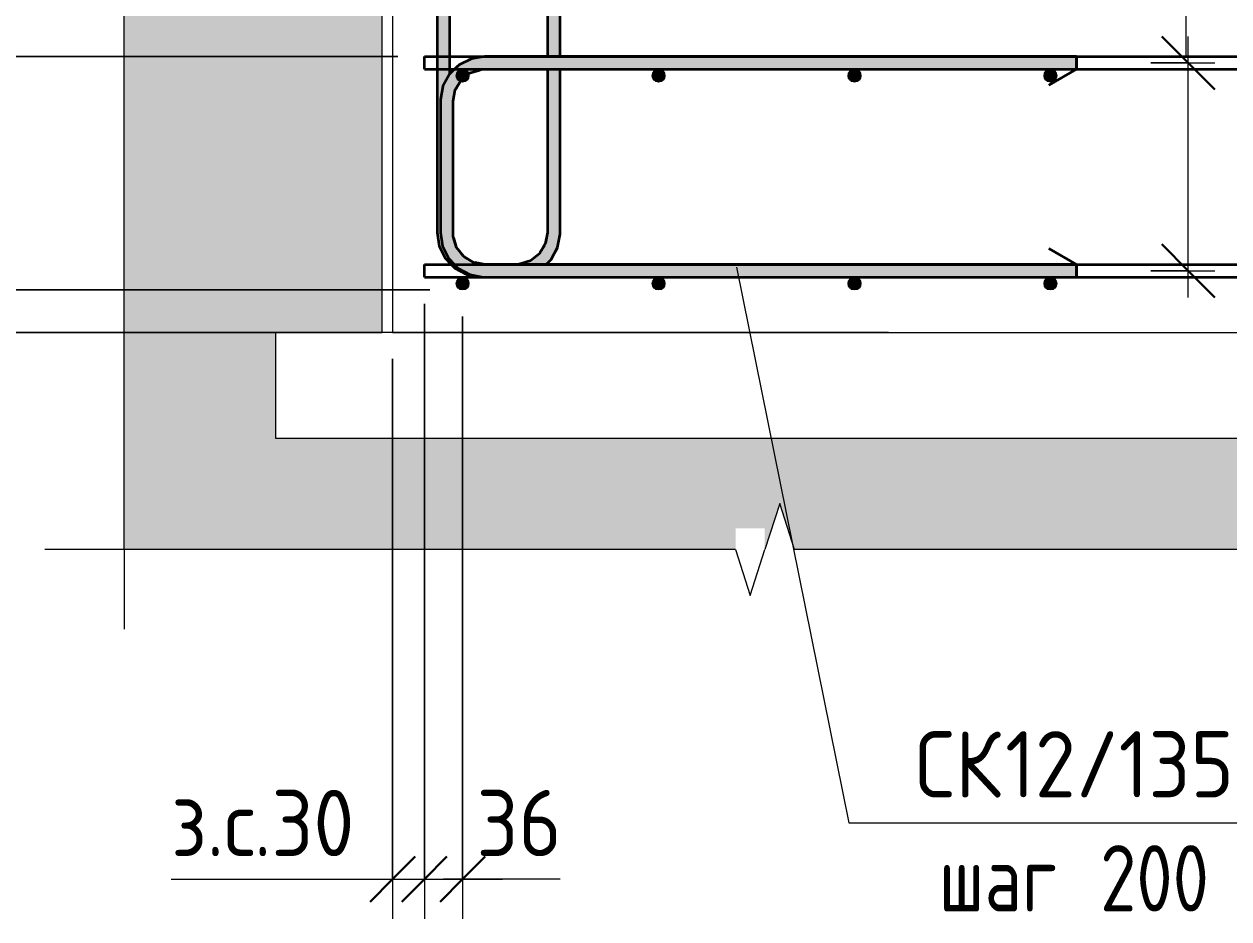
# Model space of a CAD drawing. Header units: millimetres. Extents: x 67134 to 121662, y -4758 to 13821.
# Drawn here: x 109571 to 110707, y -3803 to -2959 of the extents above; entities that cross this region are included whole.
import ezdxf

# ---------------------------------------------------------------- set-up
doc = ezdxf.new("R2010")
doc.units = ezdxf.units.MM
for name, color, linetype, lineweight in [('AA_Dim', 7, 'Continuous', 9), ('AA_Dim-25', 7, 'Continuous', 9), ('AA_Linii', 7, 'Continuous', 9), ('AA_Oformlenie', 7, 'Continuous', 9), ('AA_Vinoska', 7, 'Continuous', 9), ('AA_Visotnaya otmetka', 7, 'Continuous', 9), ('KR_Armatura', 7, 'Continuous', 20), ('KR_Armatura_Tonkie', 7, 'Continuous', 20), ('KR_Fundament', 7, 'Continuous', 20)]:
    doc.layers.add(name, color=color, linetype=linetype, lineweight=lineweight)
doc.styles.add('ISOCPEUR_7', font='isocpeur.ttf', dxfattribs={"width": 0.9, "height": 62.5})
doc.styles.add('ISOCPEUR_8', font='isocpeur.ttf', dxfattribs={"width": 0.8, "height": 62.5})
doc.dimstyles.new('00_Точн_3_знака__прозр__2', dxfattribs={"dimscale": 304.8, "dimtxt": 62.248823, "dimasz": 0.139436, "dimexe": 0.123031, "dimexo": 0.082021, "dimgap": 0.008202, "dimtad": 1, "dimdec": 3, "dimrnd": 0.001, "dimdsep": 46, "dimtxsty": 'ISOCPEUR_7', "dimblk1": 'OBLIQUE', "dimblk2": 'OBLIQUE', "dimsah": 1, "dimcen": 0.09, "dimdle": 0.123031, "dimazin": 0, "dimtfac": 1, "dimtdec": 4, "dimtix": 1, "dimtmove": 1, "dimatfit": 3, "dimfxl": 1, "dimtvp": 1, "dimtolj": 1, "dimtzin": 0, "dimlwd": 18, "dimlwe": 18, "dimarcsym": 2})
doc.dimstyles.new('00_Точн_3_знака__прозр__3', dxfattribs={"dimscale": 304.8, "dimtxt": 62.248823, "dimasz": 0.139436, "dimexe": 0.123031, "dimexo": 0.082021, "dimgap": 0.008202, "dimtad": 1, "dimdec": 3, "dimrnd": 0.001, "dimdsep": 46, "dimtxsty": 'ISOCPEUR_7', "dimblk1": 'OBLIQUE', "dimblk2": 'OBLIQUE', "dimsah": 1, "dimcen": 0.09, "dimdle": 0.123031, "dimazin": 0, "dimtfac": 1, "dimtdec": 4, "dimtix": 1, "dimtmove": 0, "dimatfit": 3, "dimfxl": 1, "dimtvp": 1, "dimtolj": 1, "dimtzin": 0, "dimlwd": 18, "dimlwe": 18, "dimarcsym": 2})
doc.dimstyles.new('10_Раскладка_арматуры_с_засечками_1', dxfattribs={"dimscale": 304.8, "dimtxt": 0.18, "dimasz": 0.164042, "dimexe": 0.082021, "dimexo": 0, "dimgap": 0, "dimtad": 1, "dimdec": 3, "dimrnd": 0.001, "dimdsep": 46, "dimtxsty": 'ISOCPEUR_7', "dimblk1": 'OBLIQUE', "dimblk2": 'OBLIQUE', "dimsah": 1, "dimcen": 0.09, "dimdle": 0.082021, "dimazin": 0, "dimtfac": 1, "dimtdec": 4, "dimtix": 1, "dimtmove": 0, "dimatfit": 3, "dimfxl": 1, "dimtvp": 1, "dimtolj": 1, "dimtzin": 0, "dimlwd": 18, "dimlwe": 18, "dimarcsym": 2})

# ---------------------------------------------------------------- blocks, each defined once
blk = doc.blocks.new('350_Стержень П торец СК-СГ _НесАрм_РабПлоск_ - 350_Стержень П торец СК-СГ _НесАрм_РабПлоск_-4075653-2-2 Армирование')
at = {"layer": 'KR_Armatura_Tonkie', "lineweight": 35}
for p, q in [((-11474, -2990), (-11533, -2990)), ((-10975, -2990), (-11462, -2990)), ((-10975, -3001.8), (-10975, -2990.2)), ((-10975, -2990.2), (-10975, -3001.8)), ((-11564.7, -3004.9), (-11566, -3006.2)), ((-11554.9, -3011.6), (-11547.3, -3005.7)), ((-11545.5, -3005), (-11538, -3002.7)), ((-11533, -3002), (-11474, -3002)), ((-11462, -3002), (-10975, -3002)), ((-10975, -3002), (-11001, -3017)), ((-11560.2, -3020), (-11556.3, -3013.5)), ((-11563, -3032), (-11561.3, -3022.5)), ((-11563, -3156), (-11563, -3032)), ((-11560, -3168.5), (-11562.3, -3161)), ((-11553.4, -3177.9), (-11559.3, -3170.3)), ((-11545, -3183.2), (-11551.5, -3179.3)), ((-10975, -3186), (-11001, -3171)), ((-11533, -3186), (-11542.5, -3184.3)), ((-11504, -3186), (-11533, -3186)), ((-10975, -3186), (-11474.7, -3186)), ((-10975, -3186.2), (-10975, -3197.8)), ((-10975, -3197.8), (-10975, -3186.2)), ((-11533, -3198), (-10975, -3198))]:
    blk.add_line(p, q, dxfattribs=at)
at = {"layer": 'KR_Armatura_Tonkie', "lineweight": 35, "flags": 128}
for points in [[(-11555.7, -2996.9), (-11557.2, -2997.7), (-11559.3, -2999.7)], [(-11544.8, -2991.8), (-11545.7, -2992), (-11548.4, -2993.3)]]:
    blk.add_lwpolyline(points, dxfattribs=at)
blk = doc.blocks.new('350_Стержень П торец СК-СГ _НесАрм_РабПлоск_ - 350_Стержень П торец СК-СГ _НесАрм_РабПлоск_-V5-2-2 Армирование')
at = {"layer": 'KR_Armatura_Tonkie', "lineweight": 35}
for points in [[(-11575, -3032), (-11563, -3032), (-11562, -3024.2), (-11558.7, -3016.6), (-11554.2, -3010.8), (-11548, -3006), (-11539.8, -3002.9), (-11533, -3001.8), (-11533, -2990), (-11543.9, -2991.4), (-11554, -2995.6), (-11562.7, -3002.3), (-11569.4, -3011), (-11573.6, -3021.1), (-11574.2, -3025.9)], [(-10975, -3002), (-10975, -2990), (-11533, -2990.2), (-11533, -3002), (-11415.2, -3002)], [(-11574.2, -3156), (-11563, -3156), (-11563.2, -3032), (-11575, -3032), (-11574.8, -3156)], [(-11533, -3198), (-11533, -3186), (-11540.8, -3185), (-11548.4, -3181.7), (-11554.2, -3177.2), (-11559, -3171), (-11562, -3163.8), (-11563.2, -3156), (-11575, -3156), (-11573.6, -3166.9), (-11569.4, -3177), (-11562.3, -3186), (-11554, -3192.4), (-11543.9, -3196.6), (-11539.1, -3197.2)], [(-11052.7, -3198), (-10975, -3197.8), (-10975, -3186), (-11533, -3186.2), (-11533, -3198), (-11415.2, -3198)]]:
    blk.add_hatch(color=256, dxfattribs=at).paths.add_polyline_path(points)
for p, q in [((-10975, -2990), (-11533, -2990)), ((-10975, -2990), (-10975, -3002)), ((-10975, -3001.8), (-10975, -2990.2)), ((-11533, -3002), (-10975, -3002)), ((-10975, -3002), (-11001, -3017)), ((-11575, -3032), (-11575, -3156)), ((-11563, -3156), (-11563, -3032)), ((-10975, -3186), (-11001, -3171)), ((-10975, -3186), (-11533, -3186)), ((-10975, -3186), (-10975, -3198)), ((-10975, -3197.8), (-10975, -3186.2)), ((-11533, -3198), (-10975, -3198))]:
    blk.add_line(p, q, dxfattribs=at)
at = {"layer": 'KR_Armatura_Tonkie', "lineweight": 35, "flags": 128}
for points in [[(-11533, -2990), (-11545.7, -2992), (-11557.2, -2997.7), (-11561.7, -3002)], [(-11561.7, -3002), (-11566.4, -3006.6), (-11572.5, -3017.9), (-11575, -3030.5), (-11575, -3032)], [(-11563, -3032), (-11561, -3021.3), (-11555.4, -3012.1), (-11546.9, -3005.4), (-11536.5, -3002.2), (-11533, -3002)], [(-11575, -3156), (-11573, -3168.7), (-11567.3, -3180.2), (-11561.7, -3186)], [(-11533, -3186), (-11543.7, -3184), (-11552.9, -3178.4), (-11559.6, -3169.9), (-11562.8, -3159.5), (-11563, -3156)], [(-11561.7, -3186), (-11558.4, -3189.4), (-11547.1, -3195.5), (-11534.5, -3198), (-11533, -3198)]]:
    blk.add_lwpolyline(points, dxfattribs=at)
blk = doc.blocks.new('265_Выпуск П одной длины _НесАрм_РабПлоск_ - В1 _d12_ t250-4071037-2-2 Армирование')
at = {"layer": 'KR_Armatura_Tonkie', "lineweight": 35}
h = blk.add_hatch(color=256, dxfattribs=at)
h.paths.add_polyline_path([(-11575, -3156), (-11574.7, -3030.1), (-11573.3, -3020.4), (-11568.8, -3010.2), (-11566, -3006.6), (-11566.2, -2913), (-11578, -2913), (-11577.8, -3156), (-11576.2, -3156)])
h.paths.add_polyline_path([(-11572, -2905), (-11566, -2905), (-11566.2, -2896), (-11578, -2896), (-11577.8, -2905), (-11573, -2905)])
h.paths.add_polyline_path([(-11572, -2888.2), (-11566, -2888), (-11566.3, -2513), (-11578, -2513), (-11577.8, -2888), (-11573, -2888.2)])
h.paths.add_polyline_path([(-11566.8, -2505), (-11566, -2505), (-11566.3, -2496), (-11578, -2496), (-11577.8, -2505), (-11566.9, -2505)])
h.paths.add_polyline_path([(-11572, -2488.2), (-11566, -2488), (-11566.2, -2430), (-11578, -2430), (-11577.8, -2488), (-11572.1, -2488.2)])
h = blk.add_hatch(color=256, dxfattribs=at)
h.paths.add_polyline_path([(-11469.6, -3156), (-11462, -3156), (-11462.2, -3002), (-11474, -3002), (-11473.8, -3156), (-11469.8, -3156)])
h.paths.add_polyline_path([(-11467.6, -2990), (-11462, -2990), (-11462.2, -2913), (-11474, -2913), (-11473.8, -2990), (-11468, -2990)])
h.paths.add_polyline_path([(-11463.8, -2905), (-11462, -2905), (-11462.2, -2896), (-11474, -2896), (-11473.8, -2905), (-11464.6, -2905)])
h.paths.add_polyline_path([(-11468, -2888.2), (-11462, -2888), (-11462.3, -2513), (-11474, -2513), (-11473.8, -2888), (-11469, -2888.2)])
h.paths.add_polyline_path([(-11463.8, -2505), (-11462, -2505), (-11462.3, -2496), (-11474, -2496), (-11473.8, -2505), (-11463.9, -2505)])
h.paths.add_polyline_path([(-11468, -2488.2), (-11462, -2488), (-11462.2, -2430), (-11474, -2430), (-11473.8, -2488), (-11468.1, -2488.2)])
for points in [[(-11536, -3198), (-11536, -3197.6), (-11544.9, -3196.1), (-11554.3, -3192.2), (-11563.1, -3185.1), (-11569.4, -3177), (-11573.7, -3165.8), (-11575, -3156), (-11578, -3156), (-11576.6, -3166.9), (-11572.4, -3177), (-11565.2, -3186.1), (-11556.7, -3192.5), (-11546.9, -3196.6), (-11537.6, -3197.8)], [(-11504, -3186), (-11474.7, -3186), (-11473.9, -3185.2), (-11467.4, -3176.5), (-11463.4, -3166.9), (-11462.2, -3156), (-11474, -3156), (-11475.2, -3164.3), (-11478, -3171), (-11483.1, -3177.5), (-11489, -3182), (-11496.2, -3185), (-11497.6, -3185.2)], [(-11533, -3198), (-11536, -3197.8), (-11536, -3198)]]:
    blk.add_hatch(color=256, dxfattribs=at).paths.add_polyline_path(points)
for p, q in [((-11578, -2430), (-11578, -2488)), ((-11578, -2430), (-11566, -2430)), ((-11566.2, -2430), (-11577.8, -2430)), ((-11566, -2488), (-11566, -2430)), ((-11566, -2430), (-11551, -2456)), ((-11474, -2430), (-11489, -2456)), ((-11474, -2430), (-11474, -2488)), ((-11474, -2430), (-11462, -2430)), ((-11462.2, -2430), (-11473.8, -2430)), ((-11462, -2488), (-11462, -2430)), ((-11578, -2496), (-11578, -2505)), ((-11566, -2505), (-11566, -2496)), ((-11474, -2496), (-11474, -2505)), ((-11462, -2505), (-11462, -2496)), ((-11578, -2513), (-11578, -2888)), ((-11566, -2888), (-11566, -2513)), ((-11474, -2513), (-11474, -2888)), ((-11462, -2888), (-11462, -2513)), ((-11578, -2896), (-11578, -2905)), ((-11566, -2905), (-11566, -2896)), ((-11474, -2896), (-11474, -2905)), ((-11462, -2905), (-11462, -2896)), ((-11578, -2913), (-11578, -2990)), ((-11566, -2990), (-11566, -2913)), ((-11474, -2913), (-11474, -2990)), ((-11462, -2990), (-11462, -2913)), ((-11578, -2990), (-11578, -3002)), ((-11566, -3002), (-11566, -2990)), ((-11578, -3002), (-11578, -3156)), ((-11566, -3006.6), (-11566, -3002)), ((-11474, -3002), (-11474, -3156)), ((-11462, -3156), (-11462, -3002)), ((-11504, -3186), (-11533, -3186)), ((-11536, -3198), (-11504, -3198))]:
    blk.add_line(p, q, dxfattribs=at)
at = {"layer": 'KR_Armatura_Tonkie', "lineweight": 35, "flags": 128}
for points in [[(-11578, -3156), (-11576, -3168.7), (-11570.3, -3180.2), (-11564.7, -3186)], [(-11474, -3156), (-11476, -3166.7), (-11481.6, -3175.9), (-11490.1, -3182.6), (-11500.5, -3185.8), (-11504, -3186)], [(-11475.3, -3186), (-11470.6, -3181.4), (-11464.5, -3170.1), (-11462, -3157.5), (-11462, -3156)], [(-11564.7, -3186), (-11561.4, -3189.4), (-11550.1, -3195.5), (-11537.5, -3198), (-11536, -3198)]]:
    blk.add_lwpolyline(points, dxfattribs=at)
blk = doc.blocks.new('265_Выпуск П одной длины _НесАрм_РабПлоск_ - В1 _d12_ t250-V7-2-2 Армирование')
at = {"layer": 'KR_Armatura_Tonkie', "lineweight": 35}
for p, q in [((-11578, -2430), (-11578, -2488)), ((-11566.2, -2430), (-11577.8, -2430)), ((-11577.8, -2430), (-11566.2, -2430)), ((-11566, -2488), (-11566, -2430)), ((-11566, -2430), (-11551, -2456)), ((-11474, -2430), (-11489, -2456)), ((-11474, -2430), (-11474, -2488)), ((-11473.8, -2430), (-11462.2, -2430)), ((-11462.2, -2430), (-11473.8, -2430)), ((-11462, -2488), (-11462, -2430)), ((-11578, -2496), (-11578, -2505)), ((-11566, -2505), (-11566, -2496)), ((-11474, -2496), (-11474, -2505)), ((-11462, -2505), (-11462, -2496)), ((-11578, -2513), (-11578, -2888)), ((-11566, -2888), (-11566, -2513)), ((-11474, -2513), (-11474, -2888)), ((-11462, -2888), (-11462, -2513)), ((-11578, -2896), (-11578, -2905)), ((-11566, -2905), (-11566, -2896)), ((-11474, -2896), (-11474, -2905)), ((-11462, -2905), (-11462, -2896)), ((-11578, -2913), (-11578, -2990)), ((-11566, -2990), (-11566, -2913)), ((-11474, -2913), (-11474, -2990)), ((-11462, -2990), (-11462, -2913)), ((-11578, -2990), (-11578, -3002)), ((-11566, -3002), (-11566, -2990)), ((-11578, -3002), (-11578, -3156)), ((-11566, -3006.6), (-11566, -3002)), ((-11474, -3002), (-11474, -3156)), ((-11462, -3156), (-11462, -3002)), ((-11474, -3156), (-11475.7, -3165.5)), ((-11476.8, -3168), (-11480.7, -3174.5)), ((-11482.1, -3176.4), (-11489.7, -3182.3)), ((-11504, -3186), (-11533, -3186)), ((-11491.5, -3183), (-11499, -3185.3)), ((-11536, -3198), (-11504, -3198))]:
    blk.add_line(p, q, dxfattribs=at)
at = {"layer": 'KR_Armatura_Tonkie', "lineweight": 35, "flags": 128}
for points in [[(-11462.6, -3160.4), (-11462, -3157.5), (-11462, -3156)], [(-11576.2, -3167.8), (-11576, -3168.7), (-11574.7, -3171.4)], [(-11465.9, -3172.7), (-11464.5, -3170.1), (-11464.2, -3168.6)], [(-11571.1, -3178.7), (-11570.3, -3180.2), (-11568.3, -3182.3)], [(-11472.3, -3183.1), (-11470.6, -3181.4), (-11469.5, -3179.4)], [(-11563.1, -3187.7), (-11561.4, -3189.4), (-11559.4, -3190.5)], [(-11552.7, -3194.1), (-11550.1, -3195.5), (-11548.6, -3195.8)], [(-11540.4, -3197.4), (-11537.5, -3198), (-11536, -3198)]]:
    blk.add_lwpolyline(points, dxfattribs=at)
blk = doc.blocks.new('011_Прямоугольник обрыва _ЭлУзла_ - 011_Прямоугольник обрыва _ЭлУзла_-4156433-2-2 Армирование')
at = {"layer": 'AA_Oformlenie'}
for p, q in [((-11873.1, -3454.8), (-11873.1, -2113.6)), ((-11296.5, -3454.8), (-11873.1, -3454.8)), ((-10088.3, -3454.8), (-11240.9, -3454.8))]:
    blk.add_line(p, q, dxfattribs=at)
blk = doc.blocks.new('DIMBLOCK102-2-2 Армирование')
at = {"layer": 'AA_Dim-25', "lineweight": 30}
for p, q in [((109428.3, -3210), (109407.1, -3188.8)), ((109428.3, -3210), (109449.6, -3231.3)), ((109428.3, -3250), (109407.1, -3228.8)), ((109428.3, -3250), (109449.6, -3271.2))]:
    blk.add_line(p, q, dxfattribs=at)
at = {"layer": 'AA_Dim-25', "lineweight": 18}
for p, q in [((109953.1, -3210), (109390.8, -3210)), ((109428.3, -3287.5), (109428.3, -3210)), ((109428.3, -3210), (109953.1, -3210)), ((109428.3, -3253.5), (109428.3, -3230)), ((109893.1, -3250), (109390.8, -3250)), ((109428.3, -3250), (109893.1, -3250)), ((109428.3, -3467.6), (109428.3, -3253.5))]:
    blk.add_line(p, q, dxfattribs=at)
at = {"layer": 'AA_Dim-25', "color": 0, "lineweight": 18, "insert": (109344.2, -3467.6), "char_height": 62.5, "width": 226.969, "attachment_point": 1, "rotation": 90, "line_spacing_factor": 1.149209, "style": 'ISOCPEUR_7'}
blk.add_mtext('з.с.40', dxfattribs=at)
blk = doc.blocks.new('_Oblique')
at = {"color": 0, "linetype": 'ByBlock', "lineweight": -2}
blk.add_line((-0.5, -0.5), (0.5, 0.5), dxfattribs=at)
blk = doc.blocks.new('DIMBLOCK103-2-2 Армирование')
at = {"layer": 'AA_Dim-25', "lineweight": 30}
for p, q in [((109428.3, -2990), (109407.1, -2968.8)), ((109428.3, -2990), (109449.6, -3011.2)), ((109428.3, -3210), (109407.1, -3188.8)), ((109428.3, -3210), (109449.6, -3231.3))]:
    blk.add_line(p, q, dxfattribs=at)
at = {"layer": 'AA_Dim-25', "lineweight": 18}
for p, q in [((109923.1, -2990), (109390.8, -2990)), ((109428.3, -3210), (109428.3, -2990)), ((109428.3, -2990), (109923.1, -2990)), ((109953.1, -3210), (109390.8, -3210)), ((109428.3, -3210), (109953.1, -3210))]:
    blk.add_line(p, q, dxfattribs=at)
at = {"layer": 'AA_Dim-25', "color": 0, "lineweight": 18, "insert": (109344.2, -3159.3), "char_height": 62.5, "width": 142.215, "attachment_point": 1, "rotation": 90, "line_spacing_factor": 1.149209, "style": 'ISOCPEUR_7'}
blk.add_mtext('220', dxfattribs=at)
blk = doc.blocks.new('DIMBLOCK104-2-2 Армирование')
at = {"layer": 'AA_Dim-25', "lineweight": 18}
for p, q in [((109292.8, -2709.9), (109292.8, -2924)), ((109292.8, -2924), (109428.3, -2970)), ((109893.1, -2950), (109390.8, -2950)), ((109428.3, -2990), (109428.3, -2950)), ((109428.3, -2950), (109893.1, -2950)), ((109923.1, -2990), (109390.8, -2990)), ((109428.3, -2990), (109923.1, -2990))]:
    blk.add_line(p, q, dxfattribs=at)
at = {"layer": 'AA_Dim-25', "lineweight": 30}
for p, q in [((109428.3, -2950), (109407.1, -2928.8)), ((109428.3, -2950), (109449.6, -2971.2)), ((109428.3, -2990), (109407.1, -2968.8)), ((109428.3, -2990), (109449.6, -3011.2))]:
    blk.add_line(p, q, dxfattribs=at)
at = {"layer": 'AA_Dim-25', "color": 0, "lineweight": 18, "insert": (109208.7, -2899), "char_height": 62.5, "width": 226.969, "attachment_point": 1, "rotation": 90, "line_spacing_factor": 1.149209, "style": 'ISOCPEUR_7'}
blk.add_mtext('з.с.40', dxfattribs=at)
blk = doc.blocks.new('DIMBLOCK105-2-2 Армирование')
at = {"layer": 'AA_Dim-25', "lineweight": 18}
for p, q in [((109428.3, -2785.3), (109428.3, -2889.4)), ((109428.3, -2889.4), (109428.3, -2925)), ((109923.1, -2900), (109390.8, -2900)), ((109428.3, -2950), (109428.3, -2900)), ((109428.3, -2900), (109923.1, -2900)), ((109893.1, -2950), (109390.8, -2950)), ((109428.3, -2950), (109893.1, -2950))]:
    blk.add_line(p, q, dxfattribs=at)
at = {"layer": 'AA_Dim-25', "lineweight": 30}
for p, q in [((109428.3, -2900), (109407.1, -2878.8)), ((109428.3, -2900), (109449.6, -2921.2)), ((109428.3, -2950), (109407.1, -2928.8)), ((109428.3, -2950), (109449.6, -2971.2))]:
    blk.add_line(p, q, dxfattribs=at)
at = {"layer": 'AA_Dim-25', "color": 0, "lineweight": 18, "insert": (109344.2, -2864.4), "char_height": 62.5, "width": 94.81, "attachment_point": 1, "rotation": 90, "line_spacing_factor": 1.149209, "style": 'ISOCPEUR_7'}
blk.add_mtext('50', dxfattribs=at)
blk = doc.blocks.new('DIMBLOCK114-2-2 Армирование')
at = {"layer": 'AA_Dim-25', "lineweight": 18}
for p, q in [((109948.1, -3223), (109948.1, -3803)), ((109948.1, -3765.5), (109948.1, -3223)), ((109918.1, -3275), (109918.1, -3803)), ((109918.1, -3765.5), (109918.1, -3275)), ((109709.2, -3765.5), (109917.4, -3765.5)), ((109880.6, -3765.5), (109948.1, -3765.5)), ((109917.4, -3765.5), (109933.1, -3765.5))]:
    blk.add_line(p, q, dxfattribs=at)
at = {"layer": 'AA_Dim-25', "lineweight": 30}
for p, q in [((109918.1, -3765.5), (109939.3, -3744.3)), ((109948.1, -3765.5), (109969.3, -3744.3)), ((109918.1, -3765.5), (109896.8, -3786.8)), ((109948.1, -3765.5), (109926.8, -3786.8))]:
    blk.add_line(p, q, dxfattribs=at)
at = {"layer": 'AA_Dim-25', "color": 0, "lineweight": 18, "insert": (109709.2, -3681.4), "char_height": 62.5, "width": 219.786, "attachment_point": 1, "line_spacing_factor": 1.149209, "style": 'ISOCPEUR_7'}
blk.add_mtext('з.с.30', dxfattribs=at)
blk = doc.blocks.new('DIMBLOCK115-2-2 Армирование')
at = {"layer": 'AA_Dim-25', "lineweight": 18}
for p, q in [((109948.1, -3223), (109948.1, -3803)), ((109948.1, -3765.5), (109948.1, -3223)), ((109984.1, -3235), (109984.1, -3803)), ((109984.1, -3765.5), (109984.1, -3235)), ((109948.1, -3765.5), (110021.6, -3765.5)), ((109972.2, -3765.5), (109966.1, -3765.5)), ((110076.2, -3765.5), (109972.2, -3765.5))]:
    blk.add_line(p, q, dxfattribs=at)
at = {"layer": 'AA_Dim-25', "lineweight": 30}
for p, q in [((109948.1, -3765.5), (109969.3, -3744.3)), ((109984.1, -3765.5), (110005.3, -3744.3)), ((109948.1, -3765.5), (109926.8, -3786.8)), ((109984.1, -3765.5), (109962.8, -3786.8))]:
    blk.add_line(p, q, dxfattribs=at)
at = {"layer": 'AA_Dim-25', "color": 0, "lineweight": 18, "insert": (109997.2, -3681.4), "char_height": 62.5, "width": 94.81, "attachment_point": 1, "line_spacing_factor": 1.149209, "style": 'ISOCPEUR_7'}
blk.add_mtext('36', dxfattribs=at)
blk = doc.blocks.new('DIMBLOCK124-2-2 Армирование')
at = {"layer": 'AA_Dim-25', "lineweight": 30}
for p, q in [((110668.4, -2996), (110643.4, -2971)), ((110668.4, -2996), (110693.4, -3021)), ((110668.4, -3192), (110643.4, -3167)), ((110668.4, -3192), (110693.4, -3217))]:
    blk.add_line(p, q, dxfattribs=at)
at = {"layer": 'AA_Dim-25', "lineweight": 18}
for p, q in [((110668.4, -3217), (110668.4, -2971)), ((110633.1, -2996), (110693.4, -2996)), ((110668.4, -2996), (110633.1, -2996)), ((110633.1, -3192), (110693.4, -3192)), ((110668.4, -3192), (110633.1, -3192))]:
    blk.add_line(p, q, dxfattribs=at)
blk = doc.blocks.new('042_М_Арматуры - Диам длина поз _ Комментарий-3662934-2-2 Армирование')
at = {"layer": 'AA_Vinoska'}
blk.add_line((-10831.3, -2781.2), (-10481.3, -2781.2), dxfattribs=at)

msp = doc.modelspace()

# ---------------------------------------------------------------- hatches: boundary and pattern name
at = {"layer": 'AA_Oformlenie'}
h = msp.add_hatch(dxfattribs=at)
h.set_pattern_fill('FP_13', color=250, style=0, pattern_type=2)
h.set_pattern_definition([(0, (112629.82, 825), (101.6, 25.4), [8.382, -67.818, 8.382, -67.818, -406.4]), (0, (112629.82, 825), (101.6, 25.4), [-152.4, 8.382, -144.018, 8.382, -67.818, -177.8]), (0, (112629.82, 825), (101.6, 25.4), [-381, 8.382, -42.418, 8.382, -118.618]), (120, (112667.92, 837.7), (-72.79705, 75.28818), [8.382, -67.818, 8.382, -67.818, -406.4]), (120, (112667.92, 837.7), (-72.79705, 75.28818), [-152.4, 8.382, -144.018, 8.382, -67.818, -177.8]), (120, (112667.92, 837.7), (-72.79705, 75.28818), [-381, 8.382, -42.418, 8.382, -118.618]), (240, (112680.62, 888.5), (-28.80295, -100.68818), [8.382, -67.818, 8.382, -67.818, -406.4]), (240, (112680.62, 888.5), (-28.80295, -100.68818), [-152.4, 8.382, -144.018, 8.382, -67.818, -177.8]), (240, (112680.62, 888.5), (-28.80295, -100.68818), [-381, 8.382, -42.418, 8.382, -118.618])])
h.paths.add_polyline_path([(109664.9489, -3454.753), (110241.5471, -3454.753), (110241.5471, -3434.6753), (110269.0471, -3434.6753), (110269.0471, -3454.753), (110283.1242, -3411.4279), (110297.2014, -3454.753), (111449.7434, -3454.753), (111449.7434, -3434.6753), (111477.2434, -3434.6753), (111477.2434, -3454.753), (111491.3206, -3411.4279), (111505.3977, -3454.753), (111908.0899, -3454.753), (111908.0899, -3350), (109808.0899, -3350), (109808.0899, -3250), (109908.0899, -3250), (109908.0899, -1235), (109664.9489, -1235), (109664.9489, -2057.9104), (109684.5752, -2057.9104), (109684.5752, -2086.0648), (109664.9489, -2086.0648), (109708.2501, -2099.8148), (109664.9489, -2113.5648), (109664.9489, -3387.9646)])
at = {"layer": 'KR_Armatura'}
h = msp.add_hatch(color=256, dxfattribs=at)
edge = h.paths.add_edge_path()
edge.add_arc((109984.0899, -3008), 6, 0, 360)
for points in [[(109987.0131, -3013.1962), (109987.0899, -3013.1962), (109990.0899, -3008), (109987.0131, -3002.8038), (109981.0899, -3002.8038), (109978.1208, -3008.0535), (109981.0899, -3013.1962)], [(110165.8899, -3013.1962), (110171.8899, -3013.1962), (110174.8899, -3008), (110171.8899, -3002.8038), (110165.8899, -3002.8038), (110162.8899, -3008)], [(110350.6899, -3013.1962), (110356.6899, -3013.1962), (110359.6899, -3008), (110356.6899, -3002.8038), (110350.6899, -3002.8038), (110347.6899, -3008)], [(110535.4899, -3013.1962), (110541.4899, -3013.1962), (110544.4899, -3008), (110541.4899, -3002.8038), (110535.4899, -3002.8038), (110532.4899, -3008)], [(109981.0899, -3209.1962), (109987.0899, -3209.1962), (109989.9544, -3203.7653), (109987.0131, -3198.8038), (109981.0899, -3198.8038), (109978.0899, -3204)], [(110165.8899, -3209.1962), (110171.8899, -3209.1962), (110174.8899, -3204), (110171.8899, -3198.8038), (110165.8899, -3198.8038), (110162.8899, -3204)], [(110350.6899, -3209.1962), (110356.6899, -3209.1962), (110359.6899, -3204), (110356.6899, -3198.8038), (110350.6899, -3198.8038), (110347.6899, -3204)], [(110535.4899, -3209.1962), (110541.4899, -3209.1962), (110544.4899, -3204), (110541.4899, -3198.8038), (110535.4899, -3198.8038), (110532.4899, -3204)]]:
    msp.add_hatch(color=256, dxfattribs=at).paths.add_polyline_path(points)
h = msp.add_hatch(color=256, dxfattribs=at)
edge = h.paths.add_edge_path()
edge.add_arc((110168.8899, -3008), 6, 0, 360)
h = msp.add_hatch(color=256, dxfattribs=at)
edge = h.paths.add_edge_path()
edge.add_arc((110353.6899, -3008), 6, 0, 360)
h = msp.add_hatch(color=256, dxfattribs=at)
edge = h.paths.add_edge_path()
edge.add_arc((110538.4899, -3008), 6, 0, 360)
h = msp.add_hatch(color=256, dxfattribs=at)
edge = h.paths.add_edge_path()
edge.add_arc((109984.0899, -3204), 6, 0, 360)
h = msp.add_hatch(color=256, dxfattribs=at)
edge = h.paths.add_edge_path()
edge.add_arc((110168.8899, -3204), 6, 0, 360)
h = msp.add_hatch(color=256, dxfattribs=at)
edge = h.paths.add_edge_path()
edge.add_arc((110353.6899, -3204), 6, 0, 360)
h = msp.add_hatch(color=256, dxfattribs=at)
edge = h.paths.add_edge_path()
edge.add_arc((110538.4899, -3204), 6, 0, 360)

# ---------------------------------------------------------------- linework, layer by layer
at = {"layer": 'AA_Linii'}
for p, q in [((109908.0899, -3250), (109908.0899, -1235)), ((109808.0899, -3350), (109808.0899, -3250)), ((109808.0899, -3250), (109908.0899, -3250)), ((111908.0899, -3350), (109808.0899, -3350))]:
    msp.add_line(p, q, dxfattribs=at)
at = {"layer": 'AA_Vinoska'}
for p, q in [((110666.3295, -2989.2474), (110666.3295, -2781.2042)), ((110242.4547, -3188.4824), (110348.4026, -3712.3861)), ((110283.1242, -3411.4279), (110269.0471, -3454.753)), ((110297.2014, -3454.753), (110283.1242, -3411.4279)), ((109664.9489, -3454.753), (109589.9489, -3454.753)), ((109664.9489, -3454.753), (109664.9489, -3529.753)), ((110241.5471, -3454.753), (110255.2971, -3498.0543)), ((110255.2971, -3498.0543), (110269.0471, -3454.753)), ((110348.4026, -3712.3861), (110383.0765, -3712.3861))]:
    msp.add_line(p, q, dxfattribs=at)
at = {"layer": 'AA_Visotnaya otmetka'}
for q in [(109048.1324, -3250), (110385.6869, -3250)]:
    msp.add_line((110385.6869, -3250), q, dxfattribs=at)
at = {"layer": 'KR_Armatura'}
for p, q in [((109981.0899, -3002.8038), (109978.1208, -3008.0535)), ((109978.1208, -3008.0535), (109981.0899, -3013.1962)), ((109987.0131, -3002.8038), (109981.0899, -3002.8038)), ((109990.0899, -3008), (109987.0131, -3002.8038)), ((109987.0899, -3013.1962), (109990.0899, -3008)), ((110165.8899, -3002.8038), (110162.8899, -3008)), ((110162.8899, -3008), (110165.8899, -3013.1962)), ((110171.8899, -3002.8038), (110165.8899, -3002.8038)), ((110174.8899, -3008), (110171.8899, -3002.8038)), ((110171.8899, -3013.1962), (110174.8899, -3008)), ((110350.6899, -3002.8038), (110347.6899, -3008)), ((110347.6899, -3008), (110350.6899, -3013.1962)), ((110356.6899, -3002.8038), (110350.6899, -3002.8038)), ((110359.6899, -3008), (110356.6899, -3002.8038)), ((110356.6899, -3013.1962), (110359.6899, -3008)), ((110535.4899, -3002.8038), (110532.4899, -3008)), ((110532.4899, -3008), (110535.4899, -3013.1962)), ((110541.4899, -3002.8038), (110535.4899, -3002.8038)), ((110544.4899, -3008), (110541.4899, -3002.8038)), ((110541.4899, -3013.1962), (110544.4899, -3008)), ((109981.0899, -3013.1962), (109987.0131, -3013.1962)), ((109987.0131, -3013.1962), (109987.0899, -3013.1962)), ((110165.8899, -3013.1962), (110171.8899, -3013.1962)), ((110350.6899, -3013.1962), (110356.6899, -3013.1962)), ((110535.4899, -3013.1962), (110541.4899, -3013.1962)), ((109981.0899, -3198.8038), (109978.0899, -3204)), ((109978.0899, -3204), (109981.0899, -3209.1962)), ((109987.0131, -3198.8038), (109981.0899, -3198.8038)), ((109989.9544, -3203.7653), (109987.0131, -3198.8038)), ((109987.0899, -3209.1962), (109989.9544, -3203.7653)), ((110165.8899, -3198.8038), (110162.8899, -3204)), ((110162.8899, -3204), (110165.8899, -3209.1962)), ((110171.8899, -3198.8038), (110165.8899, -3198.8038)), ((110174.8899, -3204), (110171.8899, -3198.8038)), ((110171.8899, -3209.1962), (110174.8899, -3204)), ((110350.6899, -3198.8038), (110347.6899, -3204)), ((110347.6899, -3204), (110350.6899, -3209.1962)), ((110356.6899, -3198.8038), (110350.6899, -3198.8038)), ((110359.6899, -3204), (110356.6899, -3198.8038)), ((110356.6899, -3209.1962), (110359.6899, -3204)), ((110535.4899, -3198.8038), (110532.4899, -3204)), ((110532.4899, -3204), (110535.4899, -3209.1962)), ((110541.4899, -3198.8038), (110535.4899, -3198.8038)), ((110544.4899, -3204), (110541.4899, -3198.8038)), ((110541.4899, -3209.1962), (110544.4899, -3204)), ((109981.0899, -3209.1962), (109987.0899, -3209.1962)), ((110165.8899, -3209.1962), (110171.8899, -3209.1962)), ((110350.6899, -3209.1962), (110356.6899, -3209.1962)), ((110535.4899, -3209.1962), (110541.4899, -3209.1962))]:
    msp.add_line(p, q, dxfattribs=at)
for centre in [(109984.0899, -3008), (110168.8899, -3008), (110353.6899, -3008), (110538.4899, -3008), (109984.0899, -3204), (110168.8899, -3204), (110353.6899, -3204), (110538.4899, -3204)]:
    msp.add_circle(centre, 6, dxfattribs=at)
at = {"layer": 'KR_Armatura_Tonkie', "lineweight": 35}
for p, q in [((109948.0899, -2990), (111868.0899, -2990)), ((109948.0899, -3002), (109948.0899, -2990)), ((109948.0899, -3002), (111868.0899, -3002)), ((109948.0899, -3186), (111868.0899, -3186)), ((109948.0899, -3198), (109948.0899, -3186)), ((109948.0899, -3198), (111868.0899, -3198))]:
    msp.add_line(p, q, dxfattribs=at)
at = {"layer": 'KR_Fundament'}
for p, q in [((109918.0899, -2950), (109918.0899, -3250)), ((109918.0899, -3250), (111908.0899, -3250))]:
    msp.add_line(p, q, dxfattribs=at)

# ---------------------------------------------------------------- block references
at = {"layer": 'AA_Oformlenie'}
msp.add_blockref('011_Прямоугольник обрыва _ЭлУзла_ - 011_Прямоугольник обрыва _ЭлУзла_-4156433-2-2 Армирование', (121538.0899, 0), dxfattribs=at)
at = {"layer": 'AA_Vinoska'}
msp.add_blockref('042_М_Арматуры - Диам длина поз _ Комментарий-3662934-2-2 Армирование', (121214.384, -931.1819), dxfattribs=at)
at = {"layer": 'KR_Armatura_Tonkie', "lineweight": 35}
for name in ['265_Выпуск П одной длины _НесАрм_РабПлоск_ - В1 _d12_ t250-4071037-2-2 Армирование', '265_Выпуск П одной длины _НесАрм_РабПлоск_ - В1 _d12_ t250-V7-2-2 Армирование', '350_Стержень П торец СК-СГ _НесАрм_РабПлоск_ - 350_Стержень П торец СК-СГ _НесАрм_РабПлоск_-V5-2-2 Армирование', '350_Стержень П торец СК-СГ _НесАрм_РабПлоск_ - 350_Стержень П торец СК-СГ _НесАрм_РабПлоск_-4075653-2-2 Армирование']:
    msp.add_blockref(name, (121538.0899, 0), dxfattribs=at)

# ---------------------------------------------------------------- texts
at = {"layer": 'AA_Vinoska', "char_height": 62.5, "attachment_point": 1}
for s, insert, width, style in [('СК', (110410.9425, -3626.0335), 102.816422, 'ISOCPEUR_7'), ('12/135', (110495.7745, -3626.0335), 263.354344, 'ISOCPEUR_7'), (' 200', (110553.5029, -3733.5099), 166.751, 'ISOCPEUR_8'), ('шаг', (110433.1175, -3733.5099), 145.907125, 'ISOCPEUR_8')]:
    msp.add_mtext(s, dxfattribs=dict(at, insert=insert, width=width, style=style))

# ---------------------------------------------------------------- dimensions: what is measured, and where the dimension line sits
at = {"layer": 'AA_Dim', "lineweight": 18}
for base, p1, p2, override, picture, middle in [((109428.3265, -2950), (109948.0899, -2990), (109918.0899, -2950), {"dimpost": 'з.с.<>', "dimfxl": 50}, 'DIMBLOCK104-2-2 Армирование', (109250.3237, -2785.5437)), ((109428.3265, -2900), (109918.0899, -2950), (109948.0899, -2900), {"dimpost": '<>', "dimfxl": 58.309519}, 'DIMBLOCK105-2-2 Армирование', (109385.8396, -2816.949)), ((109428.3265, -3210), (109918.0899, -3250), (109978.0899, -3210), {"dimpost": 'з.с.<>', "dimfxl": 72.111026}, 'DIMBLOCK102-2-2 Армирование', (109385.8396, -3354.1135))]:
    dim = msp.add_linear_dim(base=base, p1=p1, p2=p2, angle=90, dimstyle='00_Точн_3_знака__прозр__2', override=override, dxfattribs=at)
    dim.commit()
    dim.dimension.update_dxf_attribs({"geometry": picture, "text_midpoint": middle, "dimtype": 160, "text_rotation": 90})
for base, p1, p2, dimstyle, override, picture, middle in [((109428.3265, -2990), (109978.0899, -3210), (109948.0899, -2990), '00_Точн_3_знака__прозр__3', {"dimpost": '<>', "dimfxl": 222.036033}, 'DIMBLOCK103-2-2 Армирование', (109394.5765, -3100)), ((110668.4249, -2996), (110633.0696, -3192), (110633.0696, -2996), '10_Раскладка_арматуры_с_засечками_1', {"dimpost": '<>', "dimfxl": 196}, 'DIMBLOCK124-2-2 Армирование', (110637.1749, -3094))]:
    dim = msp.add_linear_dim(base=base, p1=p1, p2=p2, angle=90, dimstyle=dimstyle, override=override, dxfattribs=at)
    dim.commit()
    dim.dimension.update_dxf_attribs({"geometry": picture, "text_midpoint": middle})
for base, p1, p2, override, picture, middle in [((109948.0899, -3765.5429), (109918.0899, -3250), (109948.0899, -3198), {"dimpost": 'з.с.<>', "dimfxl": 60.033324}, 'DIMBLOCK114-2-2 Армирование', (109819.135, -3723.0561)), ((109984.0899, -3765.5429), (109948.0899, -3198), (109984.0899, -3210), {"dimpost": '<>', "dimfxl": 37.947332}, 'DIMBLOCK115-2-2 Армирование', (110044.5844, -3723.0561))]:
    dim = msp.add_linear_dim(base=base, p1=p1, p2=p2, dimstyle='00_Точн_3_знака__прозр__2', override=override, dxfattribs=at)
    dim.commit()
    dim.dimension.update_dxf_attribs({"geometry": picture, "text_midpoint": middle, "dimtype": 160})

doc.saveas('drawing.dxf')
